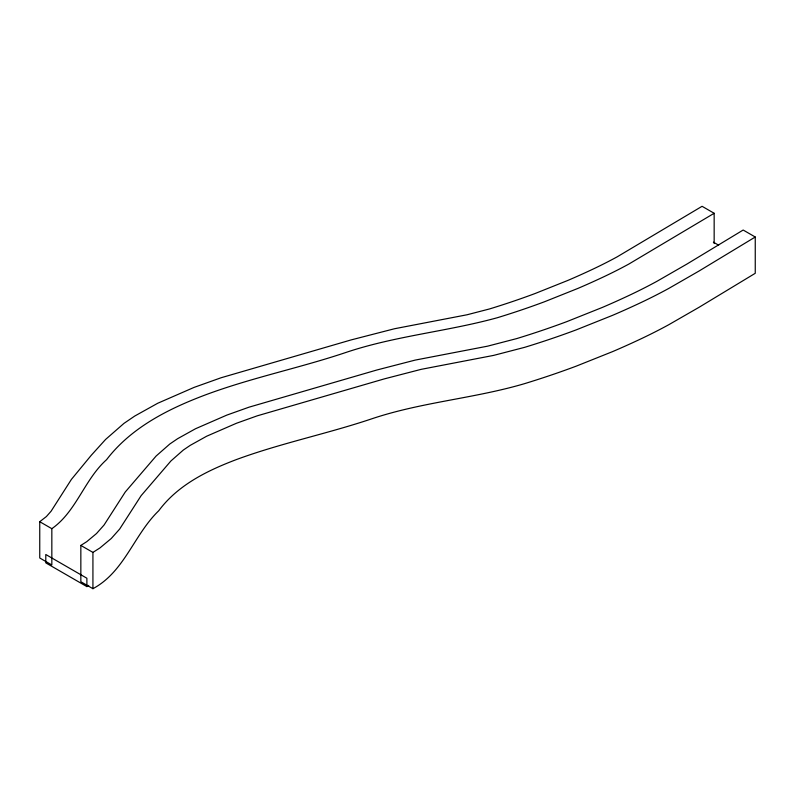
<?xml version="1.0" encoding="UTF-8"?>
<svg xmlns="http://www.w3.org/2000/svg" width="795" height="795" viewBox="0 0 795 795"><rect width="100%" height="100%" fill="white"/><g stroke="black" fill="none" stroke-linecap="round" stroke-linejoin="round"><path stroke-width="1.19" d="M714.158 213.279L628.895 264.029A471.584 272.268 0 0 1 599.052 278.985A666.359 384.72 0 0 1 577.866 288.426L544.645 301.703A624.751 360.691 0 0 1 497.441 317.692C447.327 331.525 394.996 335.907 345.547 352.583C298.691 368.294 249.968 378.052 203.709 395.542C167.218 409.435 130.837 427.968 106.6 459.649C84.34 479.574 76.469 511.463 51.834 528.685L51.834 564.967L39.75 557.991L39.75 521.709L46.408 516.531L51.079 511.235L71.401 479.405L91.256 455.297L105.606 439.436L123.96 423.387L134.743 416.043L157.718 403.264L194.079 387.394L221.099 377.754L351.142 339.912L394.519 328.742L467.072 314.77L489.452 308.967A607.658 350.824 0 0 0 535.363 293.415L567.7 280.486A649.346 374.892 0 0 0 588.34 271.294A454.581 262.449 0 0 0 617.168 256.845L702.074 206.303L714.158 213.279L714.158 243.518M80.842 545.43L86.774 541.653L96.523 533.524L104.085 524.988L125.282 491.976L156.088 456.062L169.812 444.007L177.643 438.681L195.56 428.724L226.814 415.109L249.014 407.179L376.82 370.013L415.109 360.115L487.603 346.163L516.611 338.62A665.773 384.382 0 0 0 566.924 321.587L602.262 307.466A707.212 408.302 0 0 0 624.741 297.449A512.417 295.839 0 0 0 657.008 281.271L686.801 264.139L743.166 230.033L755.25 237.009L755.25 273.291L699.123 307.258L668.724 324.748A529.44 305.668 0 0 1 635.453 341.423A724.245 418.14 0 0 1 612.428 351.678L576.206 366.157A682.865 394.25 0 0 1 524.611 383.637C474.456 398.444 421.698 402.081 371.981 418.746C327.242 433.792 280.744 443.213 236.443 459.55C207.237 470.61 177.842 485 158.761 510.728C133.977 534.578 124.576 571.734 92.926 588.697L80.842 581.721L80.842 545.43L92.926 552.406L92.926 588.697M92.926 552.406L99.971 547.914L111.26 538.513L119.667 529.043L141.122 495.673L170.935 460.951L183.297 450.069L190.263 445.339L206.69 436.207L236.443 423.268L257.222 415.835L384.373 378.867L421.161 369.347L493.635 355.395L524.611 347.345A682.865 394.25 0 0 0 576.206 329.875L612.428 315.396A724.245 418.14 0 0 0 635.453 305.141A529.44 305.668 0 0 0 668.724 288.456L699.123 270.976L755.25 237.009M86.884 586.601L86.884 578.233L45.792 554.503L45.792 562.87L86.884 586.601L88.732 585.418M713.383 242.147L718.65 245.188M39.75 521.709L51.834 528.685"/></g></svg>
